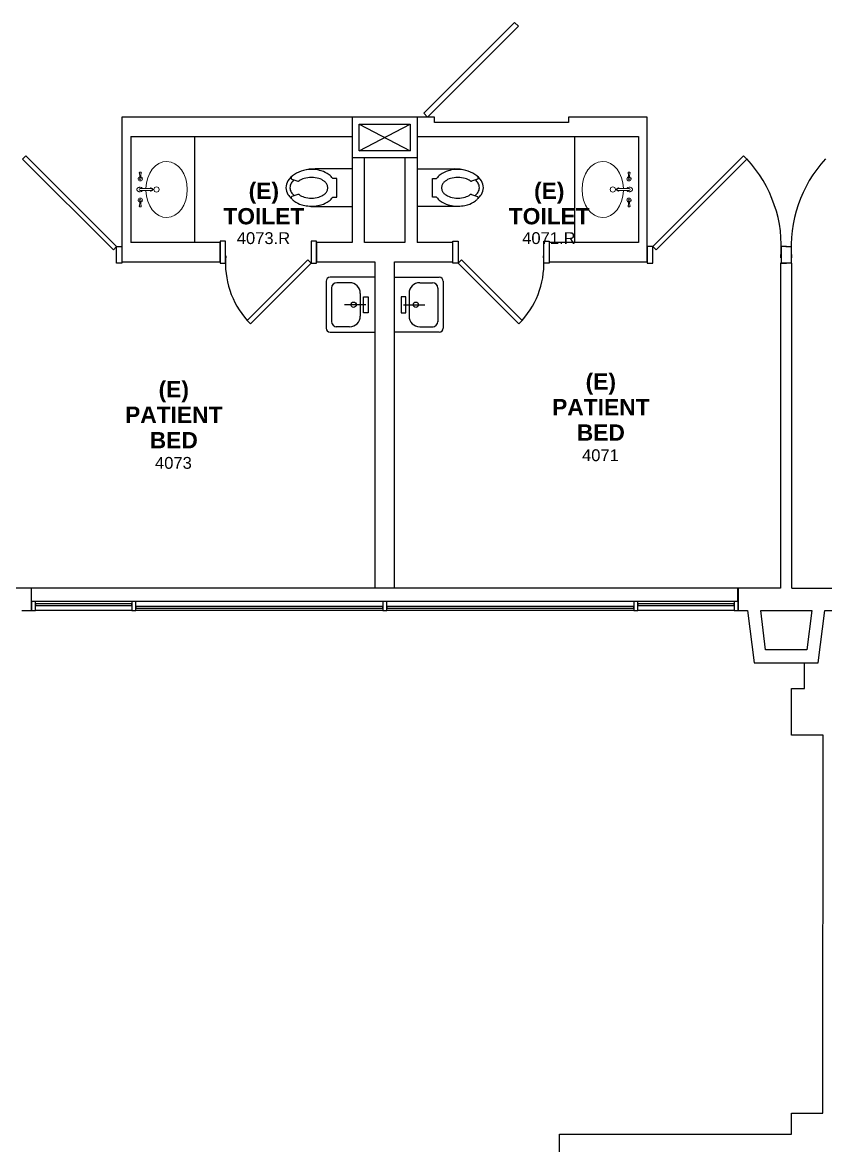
# Model space of a CAD drawing. Header units: inches. Extents: x -3235 to 3296, y 161 to 2924.
# Drawn here: x 1495.2 to 1795.2, y 1472.2 to 1891.9 of the extents above; entities that cross this region are included whole.
import ezdxf

# ---------------------------------------------------------------- set-up
doc = ezdxf.new("R2010")
doc.units = ezdxf.units.IN
doc.header["$LTSCALE"] = 96
doc.header["$MEASUREMENT"] = 0
doc.layers.add('A-AREA-IDEN', color=4, linetype='CONTINUOUS', lineweight=9)
for name, color, linetype in [('A-DOOR', 2, 'CONTINUOUS'), ('A-FLOR-CASE', 3, 'CONTINUOUS'), ('A-FLOR-PFIX', 2, 'CONTINUOUS'), ('A-GLAZ', 2, 'CONTINUOUS'), ('A-GLAZ-SILL', 1, 'CONTINUOUS'), ('A-ROOF-LEVL-FINE', 1, 'CONTINUOUS'), ('A-SHAFT', 1, 'CONTINUOUS'), ('A-WALL-FULL', 6, 'CONTINUOUS')]:
    doc.layers.add(name, color=color, linetype=linetype)
doc.styles.add('ARIAL', font='arial.ttf')
doc.styles.add('Arial_B', font='arialbd.ttf', dxfattribs={"height": 6.088537})

# ---------------------------------------------------------------- blocks, each defined once
blk = doc.blocks.new('cw-countertop-one-side - cw-countertop-one-side-24D-1624115-258679-fp04')
at = {"layer": 'A-FLOR-CASE'}
blk.add_line((15.63, 11.5), (-24, 11.5), dxfattribs=at)
blk = doc.blocks.new('cw-countertop-one-side - cw-countertop-one-side-24D-1623090-258679-fp04')
at = {"layer": 'A-FLOR-CASE'}
blk.add_line((-24, -11.5), (15.63, -11.5), dxfattribs=at)

msp = doc.modelspace()

# ---------------------------------------------------------------- linework, layer by layer
at = {"layer": 'A-DOOR'}
for p, q in [((1679.03, 1891.86), (1645.09, 1857.91)), ((1646.5, 1856.5), (1680.44, 1890.44)), ((1680.44, 1890.44), (1679.03, 1891.86)), ((1646.5, 1856.5), (1645.09, 1857.91)), ((1496.43, 1842.07), (1495.2, 1840.83)), ((1495.2, 1840.83), (1529.14, 1806.89)), ((1530.37, 1808.12), (1496.43, 1842.07)), ((1730.62, 1808.12), (1764.57, 1842.07)), ((1765.8, 1840.83), (1731.86, 1806.89)), ((1764.57, 1842.07), (1765.8, 1840.83)), ((1530.37, 1808.12), (1529.14, 1806.89)), ((1730.62, 1808.12), (1731.86, 1806.89)), ((1579.14, 1780.49), (1601.76, 1803.11)), ((1603, 1801.87), (1580.37, 1779.25)), ((1603, 1801.87), (1601.76, 1803.11)), ((1658, 1801.87), (1659.24, 1803.11)), ((1658, 1801.87), (1680.63, 1779.25)), ((1681.86, 1780.49), (1659.24, 1803.11)), ((1580.37, 1779.25), (1579.14, 1780.49)), ((1680.63, 1779.25), (1681.86, 1780.49))]:
    msp.add_line(p, q, dxfattribs=at)
at = {"layer": 'A-DOOR', "lineweight": 18}
msp.add_line((1649.12, 1854.5), (1649.12, 1856.5), dxfattribs=at)
at = {"layer": 'A-DOOR'}
for centre, radius, start, end in [((1730.62, 1808.12), 48.05, 355, 42.9126), ((1830.37, 1808.12), 48.05, 137.0874, 185), ((1603, 1801.87), 31.98, 175, 221.8636), ((1658, 1801.87), 31.98, 318.1364, 5)]:
    msp.add_arc(centre, radius, start, end, dxfattribs=at)
at = {"layer": 'A-FLOR-PFIX', "lineweight": 9}
for p, q in [((1538.84, 1835.69), (1538.88, 1835.58)), ((1538.88, 1835.58), (1538.92, 1835.45)), ((1538.92, 1835.45), (1538.94, 1835.3)), ((1538.94, 1835.3), (1538.96, 1835.15)), ((1538.96, 1835.15), (1538.97, 1834.99)), ((1538.97, 1834.99), (1538.99, 1834.82)), ((1538.99, 1834.82), (1539, 1834.64)), ((1539, 1834.64), (1539.01, 1834.44)), ((1539.01, 1834.44), (1539.01, 1834.2)), ((1539.01, 1834.23), (1539.02, 1834)), ((1539.02, 1834), (1539.02, 1833.76)), ((1539.39, 1834.2), (1539.4, 1834.44)), ((1539.39, 1834), (1539.39, 1834.23)), ((1539.39, 1833.76), (1539.39, 1834)), ((1539.4, 1834.44), (1539.41, 1834.64)), ((1539.41, 1834.64), (1539.42, 1834.82)), ((1539.42, 1834.82), (1539.43, 1834.99)), ((1539.43, 1834.99), (1539.45, 1835.15)), ((1539.45, 1835.15), (1539.47, 1835.3)), ((1539.47, 1835.3), (1539.49, 1835.45)), ((1539.49, 1835.45), (1539.52, 1835.58)), ((1539.52, 1835.58), (1539.57, 1835.69)), ((1721.48, 1835.58), (1721.43, 1835.69)), ((1721.51, 1835.45), (1721.48, 1835.58)), ((1721.53, 1835.3), (1721.51, 1835.45)), ((1721.55, 1835.15), (1721.53, 1835.3)), ((1721.57, 1834.99), (1721.55, 1835.15)), ((1721.58, 1834.82), (1721.57, 1834.99)), ((1721.59, 1834.64), (1721.58, 1834.82)), ((1721.6, 1834.44), (1721.59, 1834.64)), ((1721.61, 1834.2), (1721.6, 1834.44)), ((1721.61, 1834), (1721.61, 1834.23)), ((1721.61, 1833.76), (1721.61, 1834)), ((1721.99, 1834.23), (1721.98, 1834)), ((1721.98, 1834), (1721.98, 1833.76)), ((1722, 1834.64), (1721.99, 1834.44)), ((1721.99, 1834.44), (1721.99, 1834.2)), ((1722.01, 1834.82), (1722, 1834.64)), ((1722.03, 1834.99), (1722.01, 1834.82)), ((1722.04, 1835.15), (1722.03, 1834.99)), ((1722.06, 1835.3), (1722.04, 1835.15)), ((1722.08, 1835.45), (1722.06, 1835.3)), ((1722.12, 1835.58), (1722.08, 1835.45)), ((1722.16, 1835.69), (1722.12, 1835.58)), ((1539.2, 1829.84), (1539.99, 1829.84)), ((1542.88, 1829.84), (1539.99, 1829.84)), ((1542.88, 1829.84), (1543.19, 1829.84)), ((1718.12, 1829.84), (1717.81, 1829.84)), ((1718.12, 1829.84), (1721.01, 1829.84)), ((1721.8, 1829.84), (1721.01, 1829.84)), ((1539.2, 1829.03), (1539.99, 1829.03)), ((1539.99, 1829.03), (1542.88, 1829.03)), ((1542.88, 1829.03), (1543.19, 1829.03)), ((1718.12, 1829.03), (1717.81, 1829.03)), ((1721.01, 1829.03), (1718.12, 1829.03)), ((1721.8, 1829.03), (1721.01, 1829.03)), ((1538.88, 1823.3), (1538.83, 1823.18)), ((1538.92, 1823.43), (1538.88, 1823.3)), ((1538.94, 1823.57), (1538.92, 1823.43)), ((1538.96, 1823.72), (1538.94, 1823.57)), ((1538.97, 1823.89), (1538.96, 1823.72)), ((1538.99, 1824.06), (1538.97, 1823.89)), ((1539, 1824.24), (1538.99, 1824.06)), ((1539.01, 1824.43), (1539, 1824.24)), ((1539.02, 1824.87), (1539.01, 1824.64)), ((1539.01, 1824.67), (1539.01, 1824.43)), ((1539.02, 1825.11), (1539.02, 1824.87)), ((1539.39, 1824.87), (1539.39, 1825.11)), ((1539.39, 1824.64), (1539.39, 1824.87)), ((1539.4, 1824.43), (1539.39, 1824.67)), ((1539.41, 1824.24), (1539.4, 1824.43)), ((1539.42, 1824.06), (1539.41, 1824.24)), ((1539.43, 1823.89), (1539.42, 1824.06)), ((1539.45, 1823.72), (1539.43, 1823.89)), ((1539.46, 1823.57), (1539.45, 1823.72)), ((1539.49, 1823.43), (1539.46, 1823.57)), ((1539.52, 1823.3), (1539.49, 1823.43)), ((1539.57, 1823.18), (1539.52, 1823.3)), ((1721.43, 1823.18), (1721.48, 1823.3)), ((1721.48, 1823.3), (1721.51, 1823.43)), ((1721.51, 1823.43), (1721.54, 1823.57)), ((1721.54, 1823.57), (1721.55, 1823.72)), ((1721.55, 1823.72), (1721.57, 1823.89)), ((1721.57, 1823.89), (1721.58, 1824.06)), ((1721.58, 1824.06), (1721.59, 1824.24)), ((1721.59, 1824.24), (1721.6, 1824.43)), ((1721.6, 1824.43), (1721.61, 1824.67)), ((1721.61, 1824.87), (1721.61, 1825.11)), ((1721.61, 1824.64), (1721.61, 1824.87)), ((1721.98, 1825.11), (1721.98, 1824.87)), ((1721.98, 1824.87), (1721.99, 1824.64)), ((1721.99, 1824.67), (1721.99, 1824.43)), ((1721.99, 1824.43), (1722, 1824.24)), ((1722, 1824.24), (1722.01, 1824.06)), ((1722.01, 1824.06), (1722.03, 1823.89)), ((1722.03, 1823.89), (1722.04, 1823.72)), ((1722.04, 1823.72), (1722.06, 1823.57)), ((1722.06, 1823.57), (1722.08, 1823.43)), ((1722.08, 1823.43), (1722.12, 1823.3)), ((1722.12, 1823.3), (1722.17, 1823.18))]:
    msp.add_line(p, q, dxfattribs=at)
at = {"layer": 'A-FLOR-PFIX'}
for p, q in [((1618.37, 1837.12), (1604.5, 1837.12)), ((1642.62, 1837.12), (1656.5, 1837.12)), ((1595.85, 1833.28), (1598.07, 1832.55)), ((1612.66, 1833.57), (1611.11, 1833.57)), ((1612.66, 1826.57), (1612.66, 1833.57)), ((1648.34, 1833.57), (1649.89, 1833.57)), ((1648.34, 1826.57), (1648.34, 1833.57)), ((1665.15, 1833.28), (1662.93, 1832.55)), ((1598.07, 1827.6), (1595.87, 1826.87)), ((1611.11, 1826.57), (1612.66, 1826.57)), ((1649.89, 1826.57), (1648.34, 1826.57)), ((1662.93, 1827.6), (1665.13, 1826.87)), ((1602.88, 1823.12), (1618.37, 1823.12)), ((1658.13, 1823.12), (1642.62, 1823.12)), ((1571, 1810.12), (1569, 1810.12)), ((1569, 1810.12), (1569, 1801.87)), ((1571, 1801.87), (1571, 1810.12)), ((1605, 1810.12), (1603, 1810.12)), ((1603, 1810.12), (1603, 1801.87)), ((1605, 1801.87), (1605, 1810.12)), ((1656, 1801.87), (1656, 1810.12)), ((1656, 1810.12), (1658, 1810.12)), ((1658, 1810.12), (1658, 1801.87)), ((1690, 1801.87), (1690, 1810.12)), ((1690, 1810.12), (1692, 1810.12)), ((1692, 1810.12), (1692, 1801.87)), ((1530.37, 1801.87), (1530.37, 1808.12)), ((1530.37, 1808.12), (1532.37, 1808.12)), ((1532.37, 1808.12), (1532.37, 1801.87)), ((1728.62, 1808.12), (1728.62, 1801.87)), ((1730.62, 1808.12), (1728.62, 1808.12)), ((1730.62, 1801.87), (1730.62, 1808.12)), ((1778.62, 1808.12), (1778.62, 1801.87)), ((1780.62, 1808.12), (1778.62, 1808.12)), ((1780.37, 1808.12), (1782.37, 1808.12)), ((1782.37, 1808.12), (1782.37, 1801.87)), ((1532.37, 1801.87), (1530.37, 1801.87)), ((1569, 1801.87), (1571, 1801.87)), ((1603, 1801.87), (1605, 1801.87)), ((1658, 1801.87), (1656, 1801.87)), ((1692, 1801.87), (1690, 1801.87)), ((1728.62, 1801.87), (1730.62, 1801.87)), ((1778.62, 1801.87), (1780.62, 1801.87)), ((1782.37, 1801.87), (1780.37, 1801.87)), ((1626.88, 1796.62), (1610.13, 1796.62)), ((1626.88, 1796.62), (1625.88, 1796.62)), ((1634.13, 1796.62), (1650.88, 1796.62)), ((1634.13, 1796.62), (1635.13, 1796.62)), ((1608.63, 1795.12), (1608.63, 1777.62)), ((1610.63, 1792.62), (1610.63, 1779.93)), ((1617.38, 1794.62), (1612.63, 1794.62)), ((1643.63, 1794.62), (1648.38, 1794.62)), ((1650.38, 1792.62), (1650.38, 1779.93)), ((1652.38, 1795.12), (1652.38, 1777.62)), ((1621.38, 1790.62), (1621.38, 1782.12)), ((1622.56, 1783.37), (1622.56, 1789.37)), ((1622.56, 1789.37), (1624.36, 1789.37)), ((1624.36, 1789.37), (1624.36, 1783.37)), ((1638.44, 1789.37), (1636.64, 1789.37)), ((1636.64, 1789.37), (1636.64, 1783.37)), ((1638.44, 1783.37), (1638.44, 1789.37)), ((1639.63, 1790.62), (1639.63, 1782.12)), ((1623.5, 1786.37), (1615.5, 1786.37)), ((1637.5, 1786.37), (1645.5, 1786.37)), ((1624.36, 1783.37), (1622.56, 1783.37)), ((1636.64, 1783.37), (1638.44, 1783.37)), ((1610.13, 1776.12), (1626.88, 1776.12)), ((1617.38, 1778.12), (1612.43, 1778.12)), ((1625.88, 1776.12), (1626.88, 1776.12)), ((1650.88, 1776.12), (1634.13, 1776.12)), ((1635.13, 1776.12), (1634.13, 1776.12)), ((1643.63, 1778.12), (1648.57, 1778.12))]:
    msp.add_line(p, q, dxfattribs=at)
at = {"layer": 'A-FLOR-PFIX', "lineweight": 9}
for centre, radius in [((1539.2, 1833.44), 0.375), ((1545.27, 1829.44), 1), ((1715.73, 1829.44), 1), ((1721.8, 1833.44), 0.375), ((1539.2, 1825.44), 0.375), ((1721.8, 1825.44), 0.375)]:
    msp.add_circle(centre, radius, dxfattribs=at)
at = {"layer": 'A-FLOR-PFIX'}
for centre in [(1618.88, 1786.37), (1642.13, 1786.37)]:
    msp.add_circle(centre, 1, dxfattribs=at)
at = {"layer": 'A-FLOR-PFIX', "lineweight": 9}
for centre, radius, start, end in [((1539.2, 1833.44), 0.787, 103.9161, 76.0839), ((1721.8, 1833.44), 0.787, 103.9161, 76.0839), ((1539.2, 1829.44), 0.406, 90, 270), ((1539.2, 1829.44), 0.89, 27.1409, 90), ((1543.31, 1829.44), 0.594, 223.2914, 137.0225), ((1543.19, 1829.44), 0.406, 270, 90), ((1717.69, 1829.44), 0.594, 42.9775, 316.7086), ((1717.81, 1829.44), 0.406, 90, 270), ((1721.8, 1829.44), 0.89, 90, 152.8591), ((1721.8, 1829.44), 0.406, 270, 90), ((1539.2, 1825.44), 0.787, 283.9161, 256.0839), ((1539.2, 1829.44), 0.89, 270, 332.8591), ((1721.8, 1829.44), 0.89, 207.1409, 270), ((1721.8, 1825.44), 0.787, 283.9161, 256.0839)]:
    msp.add_arc(centre, radius, start, end, dxfattribs=at)
at = {"layer": 'A-FLOR-PFIX'}
for centre, radius, start, end in [((1601.24, 1828.2), 8.18, 122.7683, 147.2383), ((1596, 1833.76), 0.5, 134.3279, 251.7562), ((1603.21, 1825.14), 11.82, 104.9288, 122.7683), ((1604.5, 1820.29), 16.84, 90, 104.9288), ((1603.16, 1824.58), 12.38, 72.8585, 98.2651), ((1604, 1827.28), 9.56, 53.3278, 72.8585), ((1605.27, 1828.99), 7.43, 38.1352, 53.3278), ((1655.73, 1828.99), 7.43, 126.6722, 141.8648), ((1657, 1827.28), 9.56, 107.1415, 126.6722), ((1657.84, 1824.58), 12.38, 81.7349, 107.1415), ((1656.5, 1820.29), 16.84, 75.0712, 90), ((1657.79, 1825.14), 11.82, 57.2317, 75.0712), ((1659.76, 1828.2), 8.18, 32.7617, 57.2317), ((1665, 1833.76), 0.5, 288.2438, 45.6721), ((1598.24, 1830.12), 4.62, 147.2383, 180), ((1598.24, 1830.12), 4.62, 180, 212.7615), ((1598.24, 1830.12), 3.12, 147.2384, 180), ((1598.24, 1830.12), 3.12, 180, 212.7617), ((1601.24, 1828.2), 6.68, 133.6858, 147.2384), ((1598.23, 1833.02), 0.5, 251.7562, 305.5171), ((1602.33, 1827.28), 6.56, 107.1414, 125.5171), ((1603.16, 1824.58), 9.38, 90, 107.1414), ((1603.16, 1824.58), 9.38, 72.8586, 90), ((1604, 1827.28), 6.56, 53.3276, 72.8586), ((1605.27, 1828.99), 4.43, 38.1352, 53.3276), ((1606.53, 1830.07), 2.76, 323.419, 36.581), ((1654.47, 1830.07), 2.76, 143.419, 216.581), ((1655.73, 1828.99), 4.43, 126.6724, 141.8648), ((1657, 1827.28), 6.56, 107.1414, 126.6724), ((1657.84, 1824.58), 9.38, 90, 107.1414), ((1657.84, 1824.58), 9.38, 72.8586, 90), ((1658.67, 1827.28), 6.56, 54.4829, 72.8586), ((1662.77, 1833.02), 0.5, 234.4829, 288.2438), ((1659.76, 1828.2), 6.68, 32.7616, 46.3142), ((1662.76, 1830.12), 3.12, 360, 32.7616), ((1662.76, 1830.12), 3.12, 327.2383, 0), ((1662.76, 1830.12), 4.62, 360, 32.7617), ((1662.76, 1830.12), 4.62, 327.2385, 0), ((1601.24, 1832.05), 8.18, 212.7615, 226.6903), ((1596.03, 1826.4), 0.5, 108.2438, 223.4259), ((1601.24, 1832.05), 6.68, 212.7617, 227.2435), ((1601.06, 1831.16), 7.43, 223.4258, 233.3119), ((1598.23, 1827.13), 0.5, 54.4829, 108.2438), ((1602.33, 1832.87), 6.56, 234.4829, 252.8586), ((1603.16, 1835.57), 9.38, 252.8586, 270), ((1603.16, 1835.57), 9.38, 270, 287.1414), ((1604, 1832.87), 6.56, 287.1414, 306.6724), ((1605.27, 1831.16), 4.43, 306.6724, 321.8648), ((1605.27, 1831.16), 7.43, 306.6723, 321.8648), ((1655.73, 1831.16), 7.43, 218.1352, 233.3277), ((1655.73, 1831.16), 4.43, 218.1352, 233.3276), ((1657, 1832.87), 6.56, 233.3276, 252.8586), ((1657.84, 1835.57), 9.38, 252.8586, 270), ((1657.84, 1835.57), 9.38, 270, 287.1414), ((1658.67, 1832.87), 6.56, 287.1414, 305.5171), ((1662.77, 1827.13), 0.5, 71.7562, 125.5171), ((1659.76, 1832.05), 6.68, 312.7565, 327.2383), ((1659.94, 1831.16), 7.43, 306.6881, 316.5742), ((1664.97, 1826.4), 0.5, 316.5741, 71.7562), ((1659.76, 1832.05), 8.18, 313.3097, 327.2385), ((1602.33, 1832.87), 9.56, 233.3154, 252.8584), ((1603.16, 1835.57), 12.38, 252.8584, 263.4141), ((1603.16, 1835.57), 12.38, 263.4141, 287.1414), ((1604, 1832.87), 9.56, 287.1414, 306.6723), ((1657, 1832.87), 9.56, 233.3277, 252.8586), ((1657.84, 1835.57), 12.38, 252.8586, 276.5859), ((1657.84, 1835.57), 12.38, 276.5859, 287.1416), ((1658.67, 1832.87), 9.56, 287.1416, 306.6846), ((1610.13, 1795.12), 1.5, 90, 180), ((1650.88, 1795.12), 1.5, 0, 90), ((1612.63, 1792.62), 2, 90, 180), ((1617.38, 1790.62), 4, 0, 90), ((1643.63, 1790.62), 4, 90, 180), ((1648.38, 1792.62), 2, 0, 90), ((1612.63, 1780.12), 2, 180, 270), ((1617.38, 1782.12), 4, 270, 0), ((1643.63, 1782.12), 4, 180, 270), ((1648.38, 1780.12), 2, 270, 0), ((1610.13, 1777.62), 1.5, 180, 270), ((1650.88, 1777.62), 1.5, 270, 0)]:
    msp.add_arc(centre, radius, start, end, dxfattribs=at)
at = {"layer": 'A-FLOR-PFIX', "lineweight": 9}
for centre, start_param, end_param in [((1549.02, 1829.44), 1.609473, 7.815305), ((1711.98, 1829.44), 4.751065, 10.956898)]:
    msp.add_ellipse(centre, major_axis=(0, 10.5), ratio=0.737968, start_param=start_param, end_param=end_param, dxfattribs=at)
for points, knots in [([(1539.2, 1835.92), (1539.15, 1835.92), (1539.04, 1835.91), (1538.91, 1835.87), (1538.82, 1835.83), (1538.8, 1835.81), (1538.79, 1835.8), (1538.79, 1835.79), (1538.79, 1835.78), (1538.79, 1835.78), (1538.79, 1835.77), (1538.79, 1835.76), (1538.8, 1835.75), (1538.81, 1835.73), (1538.83, 1835.71), (1538.84, 1835.69)], [0, 0, 0, 0, 0.166667, 0.333333, 0.5, 0.666667, 0.708333, 0.75, 0.791667, 0.833333, 0.869792, 0.895833, 0.916667, 0.958333, 1, 1, 1, 1]), ([(1539.57, 1835.69), (1539.58, 1835.71), (1539.6, 1835.73), (1539.61, 1835.75), (1539.61, 1835.76), (1539.62, 1835.77), (1539.62, 1835.78), (1539.62, 1835.78), (1539.62, 1835.79), (1539.62, 1835.8), (1539.61, 1835.8), (1539.61, 1835.81), (1539.59, 1835.82), (1539.58, 1835.83), (1539.56, 1835.84), (1539.54, 1835.85), (1539.52, 1835.86), (1539.48, 1835.87), (1539.41, 1835.89), (1539.31, 1835.91), (1539.23, 1835.92), (1539.2, 1835.92)], [0, 0, 0, 0, 0.041667, 0.083333, 0.104167, 0.130208, 0.166667, 0.208333, 0.25, 0.291667, 0.333333, 0.416667, 0.458333, 0.5, 0.541667, 0.583333, 0.625, 0.666667, 0.75, 0.916667, 1, 1, 1, 1]), ([(1721.43, 1835.69), (1721.42, 1835.71), (1721.4, 1835.73), (1721.39, 1835.75), (1721.39, 1835.76), (1721.38, 1835.77), (1721.38, 1835.78), (1721.38, 1835.78), (1721.38, 1835.79), (1721.38, 1835.8), (1721.39, 1835.8), (1721.4, 1835.81), (1721.43, 1835.83), (1721.53, 1835.88), (1721.69, 1835.92), (1721.8, 1835.92)], [-1, -1, -1, -1, -0.958333, -0.916667, -0.895833, -0.869792, -0.833333, -0.791667, -0.75, -0.708333, -0.666667, -0.583333, -0.5, -0.333333, 0, 0, 0, 0]), ([(1721.8, 1835.92), (1721.85, 1835.92), (1721.96, 1835.91), (1722.07, 1835.87), (1722.12, 1835.85), (1722.15, 1835.84), (1722.17, 1835.83), (1722.18, 1835.82), (1722.19, 1835.82), (1722.2, 1835.81), (1722.21, 1835.8), (1722.21, 1835.8), (1722.21, 1835.79), (1722.21, 1835.78), (1722.21, 1835.78), (1722.21, 1835.77), (1722.21, 1835.76), (1722.2, 1835.75), (1722.19, 1835.73), (1722.17, 1835.71), (1722.16, 1835.69)], [-1, -1, -1, -1, -0.833333, -0.666667, -0.583333, -0.541667, -0.5, -0.458333, -0.416667, -0.375, -0.333333, -0.291667, -0.25, -0.208333, -0.166667, -0.130208, -0.104167, -0.083333, -0.041667, 0, 0, 0, 0]), ([(1539.2, 1830.33), (1539.17, 1830.33), (1539.1, 1830.32), (1538.95, 1830.3), (1538.78, 1830.26), (1538.6, 1830.2), (1538.47, 1830.15), (1538.35, 1830.08), (1538.17, 1829.96), (1538.05, 1829.84), (1537.98, 1829.72), (1537.96, 1829.67), (1537.92, 1829.58), (1537.91, 1829.5), (1537.91, 1829.44)], [0, 0, 0, 0, 0.076923, 0.153846, 0.307692, 0.384615, 0.461538, 0.538462, 0.615385, 0.807692, 0.831731, 0.855769, 0.903846, 1, 1, 1, 1]), ([(1721.8, 1830.33), (1721.88, 1830.33), (1722.07, 1830.31), (1722.33, 1830.23), (1722.53, 1830.15), (1722.65, 1830.08), (1722.77, 1830), (1722.87, 1829.91), (1722.95, 1829.83), (1723, 1829.75), (1723.04, 1829.68), (1723.08, 1829.57), (1723.09, 1829.48), (1723.09, 1829.44)], [-1, -1, -1, -1, -0.807692, -0.615385, -0.538462, -0.461538, -0.384615, -0.307692, -0.230769, -0.192308, -0.153846, -0.076923, 0, 0, 0, 0]), ([(1537.91, 1829.44), (1537.91, 1829.39), (1537.92, 1829.3), (1537.96, 1829.2), (1538, 1829.12), (1538.05, 1829.05), (1538.13, 1828.96), (1538.23, 1828.87), (1538.35, 1828.8), (1538.47, 1828.73), (1538.67, 1828.64), (1538.93, 1828.57), (1539.12, 1828.55), (1539.2, 1828.55)], [0, 0, 0, 0, 0.076923, 0.153846, 0.192308, 0.230769, 0.307692, 0.384615, 0.461538, 0.538462, 0.615385, 0.807692, 1, 1, 1, 1]), ([(1723.09, 1829.44), (1723.09, 1829.38), (1723.08, 1829.29), (1723.04, 1829.21), (1723.02, 1829.16), (1722.95, 1829.04), (1722.83, 1828.91), (1722.65, 1828.8), (1722.49, 1828.71), (1722.26, 1828.62), (1722.01, 1828.56), (1721.86, 1828.55), (1721.8, 1828.55)], [-1, -1, -1, -1, -0.903846, -0.855769, -0.831731, -0.807692, -0.615385, -0.538462, -0.461538, -0.307692, -0.153846, 0, 0, 0, 0]), ([(1538.83, 1823.18), (1538.82, 1823.17), (1538.81, 1823.14), (1538.8, 1823.12), (1538.79, 1823.11), (1538.79, 1823.11), (1538.79, 1823.1), (1538.78, 1823.09), (1538.78, 1823.09), (1538.79, 1823.08), (1538.79, 1823.07), (1538.8, 1823.06), (1538.81, 1823.05), (1538.83, 1823.04), (1538.85, 1823.04), (1538.87, 1823.03), (1538.89, 1823.02), (1538.93, 1823), (1539, 1822.98), (1539.09, 1822.96), (1539.17, 1822.96), (1539.2, 1822.96)], [0, 0, 0, 0, 0.041667, 0.083333, 0.104167, 0.130208, 0.166667, 0.208333, 0.25, 0.291667, 0.333333, 0.416667, 0.458333, 0.5, 0.541667, 0.583333, 0.625, 0.666667, 0.75, 0.916667, 1, 1, 1, 1]), ([(1539.2, 1822.96), (1539.26, 1822.96), (1539.36, 1822.97), (1539.49, 1823.01), (1539.58, 1823.05), (1539.61, 1823.07), (1539.62, 1823.08), (1539.62, 1823.09), (1539.62, 1823.09), (1539.62, 1823.1), (1539.61, 1823.11), (1539.61, 1823.11), (1539.61, 1823.12), (1539.59, 1823.14), (1539.58, 1823.17), (1539.57, 1823.18)], [0, 0, 0, 0, 0.166667, 0.333333, 0.5, 0.666667, 0.708333, 0.75, 0.791667, 0.833333, 0.869792, 0.895833, 0.916667, 0.958333, 1, 1, 1, 1]), ([(1721.8, 1822.96), (1721.74, 1822.96), (1721.64, 1822.97), (1721.53, 1823), (1721.47, 1823.02), (1721.44, 1823.04), (1721.43, 1823.04), (1721.41, 1823.05), (1721.4, 1823.06), (1721.39, 1823.07), (1721.39, 1823.07), (1721.38, 1823.08), (1721.38, 1823.09), (1721.38, 1823.09), (1721.38, 1823.1), (1721.39, 1823.11), (1721.39, 1823.11), (1721.39, 1823.12), (1721.41, 1823.14), (1721.42, 1823.17), (1721.43, 1823.18)], [-1, -1, -1, -1, -0.833333, -0.666667, -0.583333, -0.541667, -0.5, -0.458333, -0.416667, -0.375, -0.333333, -0.291667, -0.25, -0.208333, -0.166667, -0.130208, -0.104167, -0.083333, -0.041667, 0, 0, 0, 0]), ([(1722.17, 1823.18), (1722.18, 1823.17), (1722.19, 1823.14), (1722.2, 1823.12), (1722.21, 1823.11), (1722.21, 1823.11), (1722.21, 1823.1), (1722.22, 1823.09), (1722.22, 1823.09), (1722.21, 1823.08), (1722.21, 1823.07), (1722.2, 1823.06), (1722.16, 1823.04), (1722.06, 1822.99), (1721.91, 1822.96), (1721.8, 1822.96)], [-1, -1, -1, -1, -0.958333, -0.916667, -0.895833, -0.869792, -0.833333, -0.791667, -0.75, -0.708333, -0.666667, -0.583333, -0.5, -0.333333, 0, 0, 0, 0])]:
    msp.add_open_spline(points, degree=3, knots=knots, dxfattribs=at)
at = {"layer": 'A-GLAZ'}
for p, q in [((1500.03, 1675.5), (1498.53, 1675.5)), ((1498.53, 1675.5), (1498.53, 1672.12)), ((1500.03, 1672.12), (1500.03, 1675.5)), ((1536.03, 1674.62), (1500.03, 1674.62)), ((1500.03, 1674.62), (1500.03, 1674)), ((1536.03, 1674), (1536.03, 1674.62)), ((1761.03, 1674.62), (1725.03, 1674.62)), ((1725.03, 1674.62), (1725.03, 1674)), ((1761.03, 1674), (1761.03, 1674.62)), ((1498.53, 1672.12), (1500.03, 1672.12)), ((1500.03, 1674), (1536.03, 1674)), ((1629.78, 1673.62), (1537.53, 1673.62)), ((1537.53, 1673.62), (1537.53, 1673)), ((1537.53, 1673), (1629.78, 1673)), ((1629.78, 1673), (1629.78, 1673.62)), ((1723.53, 1673.62), (1631.28, 1673.62)), ((1631.28, 1673.62), (1631.28, 1673)), ((1631.28, 1673), (1723.53, 1673)), ((1723.53, 1673), (1723.53, 1673.62)), ((1725.03, 1674), (1761.03, 1674))]:
    msp.add_line(p, q, dxfattribs=at)
at = {"layer": 'A-GLAZ', "extrusion": (0, 0, -1)}
for p, q in [((1537.53, 1675.5), (1536.03, 1675.5)), ((1536.03, 1675.5), (1536.03, 1672.12)), ((1537.53, 1672.12), (1537.53, 1675.5)), ((1631.28, 1675.5), (1629.78, 1675.5)), ((1629.78, 1675.5), (1629.78, 1672.12)), ((1631.28, 1672.12), (1631.28, 1675.5)), ((1725.03, 1675.5), (1723.53, 1675.5)), ((1723.53, 1675.5), (1723.53, 1672.12)), ((1725.03, 1672.12), (1725.03, 1675.5)), ((1762.53, 1675.5), (1761.03, 1675.5)), ((1761.03, 1675.5), (1761.03, 1672.12)), ((1762.53, 1672.12), (1762.53, 1675.5)), ((1536.03, 1672.12), (1537.53, 1672.12)), ((1629.78, 1672.12), (1631.28, 1672.12)), ((1723.53, 1672.12), (1725.03, 1672.12)), ((1761.03, 1672.12), (1762.53, 1672.12))]:
    msp.add_line(p, q, dxfattribs=at)
at = {"layer": 'A-GLAZ-SILL'}
for p, q in [((1536.03, 1675.5), (1500.03, 1675.5)), ((1629.78, 1675.5), (1537.53, 1675.5)), ((1723.53, 1675.5), (1631.28, 1675.5)), ((1761.03, 1675.5), (1725.03, 1675.5)), ((1536.03, 1672.12), (1500.03, 1672.12)), ((1629.78, 1672.12), (1537.53, 1672.12)), ((1723.53, 1672.12), (1631.28, 1672.12)), ((1761.03, 1672.12), (1725.03, 1672.12))]:
    msp.add_line(p, q, dxfattribs=at)
at = {"layer": 'A-ROOF-LEVL-FINE'}
msp.add_lwpolyline([(1695.76, 1246.42), (1695.76, 1476.45), (1782.47, 1476.45), (1782.47, 1484.29), (1794.2, 1484.29), (1794.3, 1625.5), (1782.5, 1625.5), (1782.5, 1642.96), (1787.39, 1642.96), (1787.39, 1652.5)], dxfattribs=at)
at = {"layer": 'A-SHAFT'}
for p, q in [((1621, 1843.87), (1640, 1853.87)), ((1621, 1853.87), (1640, 1843.87))]:
    msp.add_line(p, q, dxfattribs=at)
at = {"layer": 'A-WALL-FULL'}
for p, q in [((1532.37, 1856.5), (1532.37, 1802.37)), ((1649.12, 1856.5), (1532.37, 1856.5)), ((1618.37, 1856.5), (1618.37, 1809.62)), ((1642.62, 1856.5), (1642.62, 1809.62)), ((1649.12, 1854.5), (1649.12, 1856.5)), ((1728.62, 1856.5), (1699.12, 1856.5)), ((1699.12, 1856.5), (1699.12, 1854.5)), ((1728.62, 1802.37), (1728.62, 1856.5)), ((1621, 1853.87), (1640, 1853.87)), ((1621, 1843.87), (1621, 1853.87)), ((1640, 1853.87), (1640, 1843.87)), ((1699.12, 1854.5), (1649.12, 1854.5)), ((1535.62, 1849.25), (1618.37, 1849.25)), ((1535.62, 1849.25), (1535.62, 1809.62)), ((1642.62, 1849.25), (1725.37, 1849.25)), ((1725.37, 1849.25), (1725.37, 1809.62)), ((1640, 1843.87), (1621, 1843.87)), ((1642.62, 1841.25), (1618.37, 1841.25)), ((1623, 1809.62), (1623, 1841.25)), ((1638, 1841.25), (1638, 1809.62)), ((1569, 1809.62), (1535.62, 1809.62)), ((1569, 1802.37), (1569, 1809.62)), ((1618.37, 1809.62), (1605, 1809.62)), ((1605, 1809.62), (1605, 1802.37)), ((1638, 1809.62), (1623, 1809.62)), ((1656, 1809.62), (1642.62, 1809.62)), ((1725.37, 1809.62), (1692, 1809.62)), ((1532.37, 1802.37), (1569, 1802.37)), ((1605, 1802.37), (1626.88, 1802.37)), ((1626.88, 1802.37), (1626.88, 1680.5)), ((1634.13, 1680.5), (1634.13, 1802.37)), ((1634.13, 1802.37), (1656, 1802.37)), ((1692, 1802.37), (1728.62, 1802.37)), ((1778.38, 1801.87), (1778.38, 1680.5)), ((1782.63, 1680.5), (1782.63, 1801.87)), ((1778.38, 1680.5), (1482.63, 1680.5)), ((1498.53, 1672.12), (1498.53, 1680.5)), ((1762.49, 1675.5), (1762.49, 1680.5)), ((1762.5, 1680.5), (1762.5, 1675.5)), ((1762.53, 1680.5), (1762.53, 1672.12)), ((1782.63, 1680.5), (2362.5, 1680.5)), ((1494.95, 1672.12), (1498.53, 1672.12)), ((1762.53, 1672.12), (1766.05, 1672.12)), ((1766.05, 1672.12), (1768.5, 1652.5)), ((1772.8, 1657.37), (1770.96, 1672.12)), ((1770.96, 1672.12), (1790.04, 1672.12)), ((1790.04, 1672.12), (1788.2, 1657.37)), ((1792.5, 1652.5), (1794.95, 1672.12)), ((1794.95, 1672.12), (1798.54, 1672.12)), ((1788.2, 1657.37), (1772.8, 1657.37)), ((1768.5, 1652.5), (1792.5, 1652.5))]:
    msp.add_line(p, q, dxfattribs=at)
msp.add_lwpolyline([(1782.63, 1801.87), (1778.38, 1801.87)], dxfattribs=at)

# ---------------------------------------------------------------- block references
at = {"layer": 'A-FLOR-CASE'}
for name, p, rotation in [('cw-countertop-one-side - cw-countertop-one-side-24D-1623090-258679-fp04', (1548.13, 1833.62), 89.99999999999982), ('cw-countertop-one-side - cw-countertop-one-side-24D-1624115-258679-fp04', (1712.87, 1833.62), 90.00000000000018)]:
    msp.add_blockref(name, p, dxfattribs=dict(at, rotation=rotation))

# ---------------------------------------------------------------- texts
at = {"layer": 'A-AREA-IDEN', "attachment_point": 2, "line_spacing_factor": 0.938532}
for s, insert, char_height, width, style in [('(E)\\PTOILET', (1585.36, 1832.03), 6.089, 35.136, 'Arial_B'), ('(E)\\PTOILET', (1691.98, 1832.03), 6.089, 35.136, 'Arial_B'), ('4073.R', (1585.22, 1813.48), 4.426, 23.76, 'ARIAL'), ('4073.R', (1585.22, 1813.48), 4.426, 23.76, 'ARIAL'), ('4071.R', (1691.84, 1813.48), 4.426, 23.76, 'ARIAL'), ('4071.R', (1691.84, 1813.48), 4.426, 23.76, 'ARIAL'), ('(E)\\PPATIENT\\PBED', (1711.25, 1760.71), 6.089, 41.976, 'Arial_B'), ('(E)\\PPATIENT\\PBED', (1551.72, 1757.85), 6.089, 41.976, 'Arial_B'), ('4073', (1551.58, 1729.49), 4.426, 16.416, 'ARIAL'), ('4073', (1551.58, 1729.49), 4.426, 16.416, 'ARIAL'), ('4071', (1711.11, 1732.35), 4.426, 16.416, 'ARIAL'), ('4071', (1711.11, 1732.35), 4.426, 16.416, 'ARIAL')]:
    msp.add_mtext(s, dxfattribs=dict(at, insert=insert, char_height=char_height, width=width, style=style))

doc.saveas('drawing.dxf')
